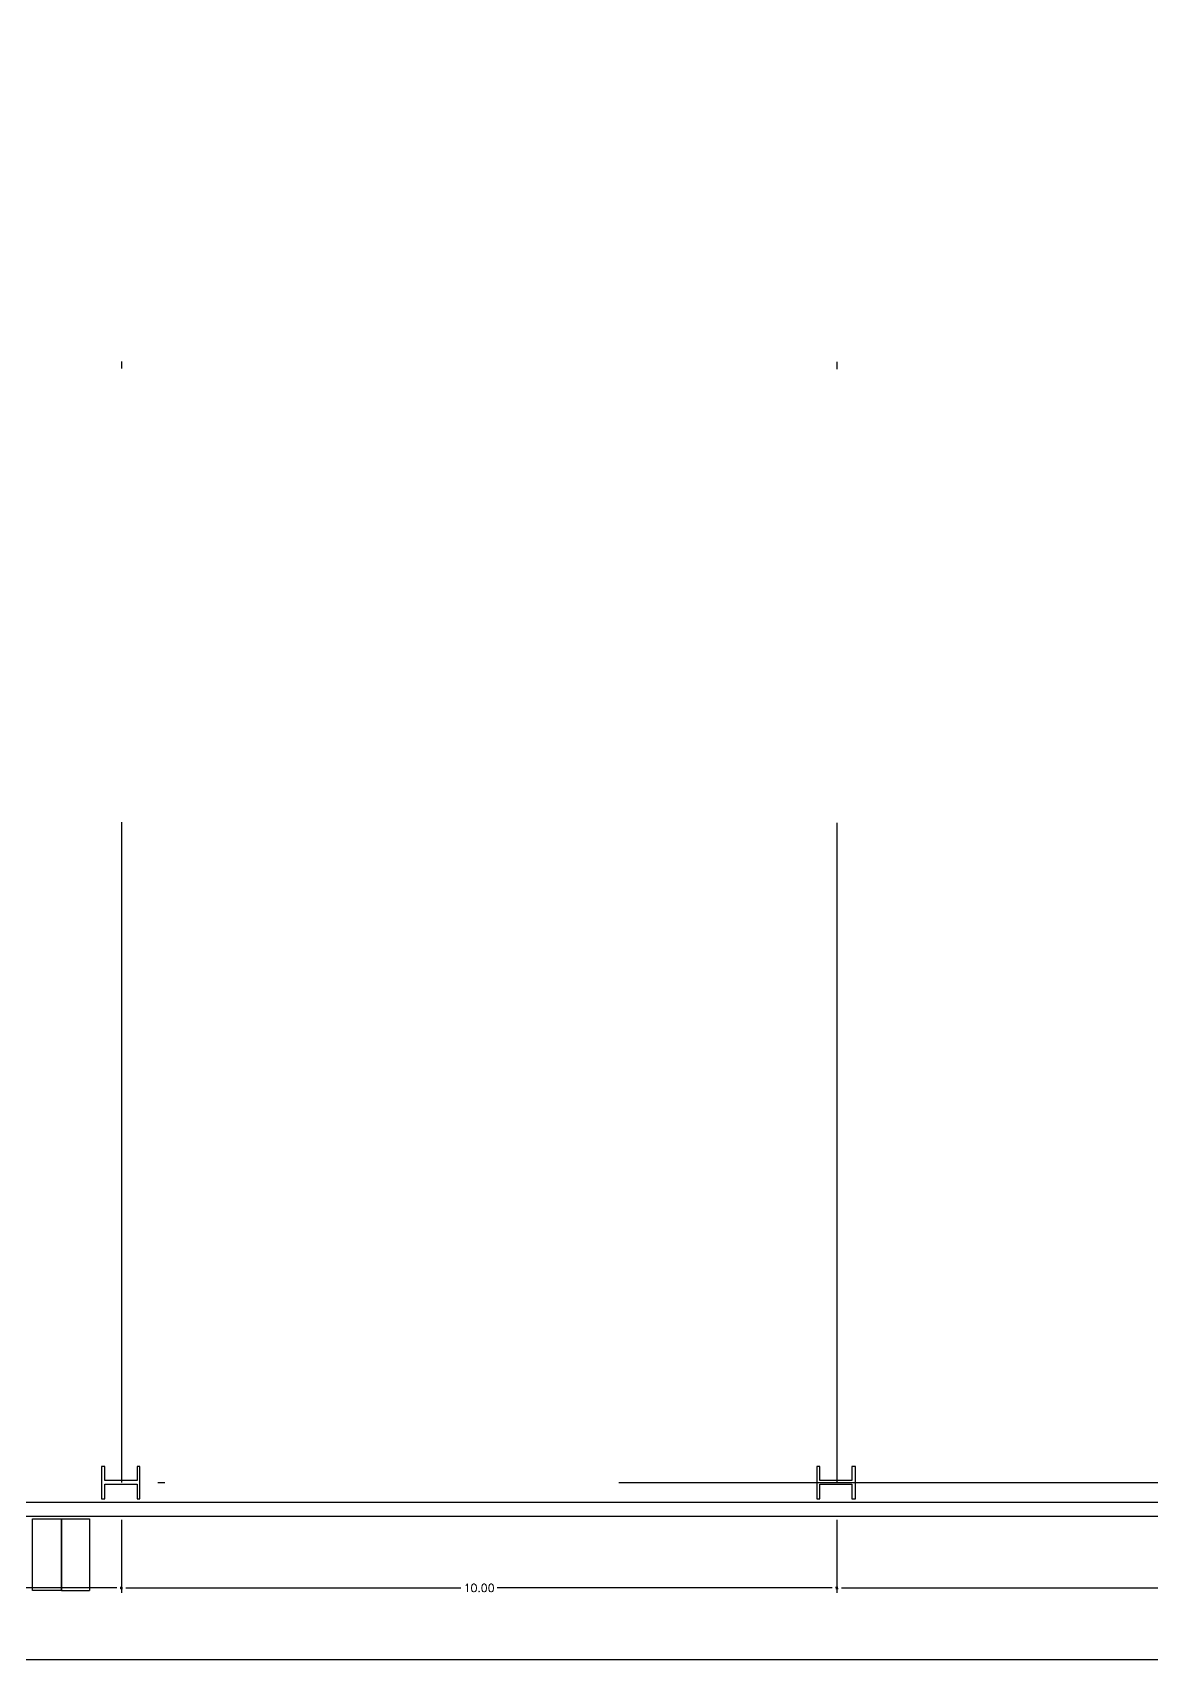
# Model space of a CAD drawing. Header units: millimetres. Extents: x -3 to 3438, y -2371 to 140.
# Drawn here: x 1098.43 to 1114.08, y 36.43 to 59.2 of the extents above; entities that cross this region are included whole.
import ezdxf

# ---------------------------------------------------------------- set-up
doc = ezdxf.new("R2010")
doc.units = ezdxf.units.MM
doc.linetypes.add('DASHDOT', pattern=[25.4, 12.7, -6.35, 0, -6.35])
doc.layers.get('0').update_dxf_attribs({"color": 3})
for name, color, linetype in [('1- 1', 1, 'Continuous'), ('1- 2', 223, 'Continuous'), ('1- muro de carga', 5, 'Continuous'), ('dim-75', 2, 'Continuous'), ('ejes', 140, 'DASHDOT')]:
    doc.layers.add(name, color=color, linetype=linetype)
doc.styles.add('75', font='romans.shx', dxfattribs={"height": 0.112})
doc.styles.add('TEXTOS', font='romans.shx')
doc.dimstyles.new('DIM-75P', dxfattribs={"dimtxt": 0.3, "dimasz": 0.3, "dimexe": 0.0675, "dimexo": 0.0468, "dimgap": 0.0375, "dimtad": 0, "dimtih": 1, "dimtoh": 1, "dimzin": 0, "dimdsep": 46, "dimtxsty": 'TEXTOS', "dimcen": 0.3, "dimclrd": 1, "dimclre": 1, "dimclrt": 2, "dimadec": 0, "dimazin": 0, "dimtfac": 1, "dimtmove": 1, "dimatfit": 3, "dimldrblk": 'flecha', "dimfxl": 0.045, "dimtolj": 1, "dimtzin": 0, "dimlwd": -1, "dimlwe": -1, "dimarcsym": 0})

# ---------------------------------------------------------------- blocks, each defined once
blk = doc.blocks.new('flecha')
at = {"ltscale": 6}
for points in [[(-0.021, 0.03), (-0.106, 0.13), (-0.124, 0.055), (-0.124, 0.212)], [(-0.021, -0.03), (-0.106, -0.13), (-0.124, -0.055), (-0.124, -0.212)]]:
    blk.add_hatch(color=256, dxfattribs=at).paths.add_polyline_path(points)
for p, q in [((0.009, -0.017), (-0.137, 0.242)), ((0.009, 0.017), (-0.137, -0.242)), ((-0.127, 0.244), (-0.127, 0.025)), ((-0.127, 0.025), (-0.104, 0.122)), ((0, 0), (-0.104, 0.122)), ((0, 0), (-0.104, -0.122)), ((-0.127, -0.025), (-0.127, -0.244)), ((-0.127, -0.025), (-0.104, -0.122))]:
    blk.add_line(p, q, dxfattribs=at)
for points in [[(-0.021, 0.03), (-0.106, 0.13), (-0.124, 0.055), (-0.124, 0.212)], [(-0.021, -0.03), (-0.106, -0.13), (-0.124, -0.055), (-0.124, -0.212)]]:
    blk.add_lwpolyline(points, close=True, dxfattribs=at)
blk = doc.blocks.new('*D149')
at = {"layer": 'Defpoints', "color": 0, "transparency": 16777216}
for p in [(1089.664, 38.429), (1099.672, 38.429), (1099.672, 37.429)]:
    blk.add_point(p, dxfattribs=at)
at = {"layer": 'dim-75', "color": 1, "transparency": 16777216}
for p, q in [((1089.664, 38.382), (1089.664, 37.361)), ((1099.672, 38.382), (1099.672, 37.361)), ((1089.728, 37.429), (1094.414, 37.429)), ((1099.608, 37.429), (1094.921, 37.429))]:
    blk.add_line(p, q, dxfattribs=at)
at = {"layer": 'dim-75', "color": 1, "transparency": 16777216, "xscale": 0.06375, "yscale": 0.06375, "zscale": 0.06375, "rotation": 180}
blk.add_blockref('flecha', (1089.664, 37.429), dxfattribs=at)
at = {"layer": 'dim-75', "color": 1, "transparency": 16777216, "xscale": 0.06375, "yscale": 0.06375, "zscale": 0.06375}
blk.add_blockref('flecha', (1099.672, 37.429), dxfattribs=at)
at = {"layer": 'dim-75', "transparency": 16777216, "insert": (1094.668, 37.429), "char_height": 0.112, "attachment_point": 5, "style": '75'}
blk.add_mtext('\\A1;10.00', dxfattribs=at)
blk = doc.blocks.new('*D150')
at = {"layer": 'Defpoints', "color": 0, "transparency": 16777216}
for p in [(1099.672, 38.429), (1109.68, 38.429), (1109.68, 37.429)]:
    blk.add_point(p, dxfattribs=at)
at = {"layer": 'dim-75', "color": 1, "transparency": 16777216}
for p, q in [((1099.672, 38.382), (1099.672, 37.361)), ((1109.68, 38.382), (1109.68, 37.361)), ((1099.736, 37.429), (1104.422, 37.429)), ((1109.616, 37.429), (1104.929, 37.429))]:
    blk.add_line(p, q, dxfattribs=at)
at = {"layer": 'dim-75', "color": 1, "transparency": 16777216, "xscale": 0.06375, "yscale": 0.06375, "zscale": 0.06375, "rotation": 180}
blk.add_blockref('flecha', (1099.672, 37.429), dxfattribs=at)
at = {"layer": 'dim-75', "color": 1, "transparency": 16777216, "xscale": 0.06375, "yscale": 0.06375, "zscale": 0.06375}
blk.add_blockref('flecha', (1109.68, 37.429), dxfattribs=at)
at = {"layer": 'dim-75', "transparency": 16777216, "insert": (1104.676, 37.429), "char_height": 0.112, "attachment_point": 5, "style": '75'}
blk.add_mtext('\\A1;10.00', dxfattribs=at)
blk = doc.blocks.new('*D151')
at = {"layer": 'Defpoints', "color": 0, "transparency": 16777216}
for p in [(1109.68, 38.429), (1119.68, 38.429), (1119.68, 37.429)]:
    blk.add_point(p, dxfattribs=at)
at = {"layer": 'dim-75', "color": 1, "transparency": 16777216}
for p, q in [((1109.68, 38.382), (1109.68, 37.361)), ((1119.68, 38.382), (1119.68, 37.361)), ((1109.743, 37.429), (1114.426, 37.429)), ((1119.616, 37.429), (1114.933, 37.429))]:
    blk.add_line(p, q, dxfattribs=at)
at = {"layer": 'dim-75', "color": 1, "transparency": 16777216, "xscale": 0.06375, "yscale": 0.06375, "zscale": 0.06375, "rotation": 180}
blk.add_blockref('flecha', (1109.68, 37.429), dxfattribs=at)
at = {"layer": 'dim-75', "color": 1, "transparency": 16777216, "xscale": 0.06375, "yscale": 0.06375, "zscale": 0.06375}
blk.add_blockref('flecha', (1119.68, 37.429), dxfattribs=at)
at = {"layer": 'dim-75', "transparency": 16777216, "insert": (1114.68, 37.429), "char_height": 0.112, "attachment_point": 5, "style": '75'}
blk.add_mtext('\\A1;10.00', dxfattribs=at)
blk = doc.blocks.new('*D163')
at = {"layer": 'Defpoints', "color": 0, "transparency": 16777216}
for p in [(1089.141, 38.429), (1251.708, 38.429), (1089.141, 36.429)]:
    blk.add_point(p, dxfattribs=at)
at = {"layer": 'dim-75', "color": 1, "transparency": 16777216}
for p, q in [((1089.141, 38.382), (1089.141, 36.361)), ((1251.708, 38.382), (1251.708, 36.361)), ((1089.205, 36.429), (1170.118, 36.429)), ((1251.644, 36.429), (1170.731, 36.429))]:
    blk.add_line(p, q, dxfattribs=at)
at = {"layer": 'dim-75', "color": 1, "transparency": 16777216, "xscale": 0.06375, "yscale": 0.06375, "zscale": 0.06375, "rotation": 180}
blk.add_blockref('flecha', (1089.141, 36.429), dxfattribs=at)
at = {"layer": 'dim-75', "color": 1, "transparency": 16777216, "xscale": 0.06375, "yscale": 0.06375, "zscale": 0.06375}
blk.add_blockref('flecha', (1251.708, 36.429), dxfattribs=at)
at = {"layer": 'dim-75', "transparency": 16777216, "insert": (1170.425, 36.429), "char_height": 0.112, "attachment_point": 5, "style": '75'}
blk.add_mtext('\\A1;162.50', dxfattribs=at)
blk = doc.blocks.new('planta conjunto')
at = {"layer": '1- 1', "lineweight": 25}
for points in [[(9.692, -0.032), (9.692, -1.035), (9.289, -1.035), (9.289, -0.032), (9.692, -0.032)], [(9.692, -1.035), (9.692, -0.032), (10.087, -0.032), (10.087, -1.035)], [(9.692, -1.035), (10.087, -1.035)]]:
    blk.add_lwpolyline(points, dxfattribs=at)
at = {"layer": '1- 2', "lineweight": 25}
for points in [[(10.75, 0.502), (10.3, 0.502), (10.3, 0.699), (10.253, 0.699), (10.253, 0.249), (10.3, 0.249), (10.3, 0.454), (10.75, 0.454), (10.75, 0.249), (10.79, 0.249), (10.79, 0.699), (10.75, 0.699), (10.75, 0.502)], [(10.75, 0.502), (10.3, 0.502), (10.3, 0.699), (10.253, 0.699), (10.253, 0.249), (10.3, 0.249), (10.3, 0.454), (10.75, 0.454), (10.75, 0.249), (10.79, 0.249), (10.79, 0.699), (10.75, 0.699), (10.75, 0.502)], [(20.75, 0.502), (20.3, 0.502), (20.3, 0.699), (20.261, 0.699), (20.261, 0.249), (20.3, 0.249), (20.3, 0.454), (20.75, 0.454), (20.75, 0.249), (20.798, 0.249), (20.798, 0.699), (20.75, 0.699), (20.75, 0.502)], [(20.75, 0.502), (20.3, 0.502), (20.3, 0.699), (20.261, 0.699), (20.261, 0.249), (20.3, 0.249), (20.3, 0.454), (20.75, 0.454), (20.75, 0.249), (20.798, 0.249), (20.798, 0.699), (20.75, 0.699), (20.75, 0.502)]]:
    blk.add_lwpolyline(points, dxfattribs=at)
at = {"layer": '1- muro de carga', "lineweight": 25}
blk.add_lwpolyline([(0, 0), (0, 80), (141.082, 80), (162.567, 0)], close=True, dxfattribs=at)
blk.add_lwpolyline([(6.09, 0.197), (0.197, 0.197), (0.197, 79.803), (140.923, 79.803), (162.306, 0.197), (7.291, 0.197)], dxfattribs=at)
at = {"layer": 'ejes'}
for p, q in [((10.531, 86.216), (10.531, 0.474)), ((20.539, 86.208), (20.539, 0.474)), ((-8.01, 0.474), (162.449, 0.474))]:
    blk.add_line(p, q, dxfattribs=at)
at = {"layer": 'dim-75'}
for base, p1, p2, text, picture, middle in [((0, -2), (162.567, 0), (0, 0), '162.50', '*D163', (81.284, -2)), ((10.531, -1), (0.523, 0), (10.531, 0), '10.00', '*D149', (5.527, -1)), ((20.539, -1), (10.531, 0), (20.539, 0), '10.00', '*D150', (15.535, -1))]:
    dim = blk.add_linear_dim(base=base, p1=p1, p2=p2, text=text, dimstyle='DIM-75P', dxfattribs=at)
    dim.commit()
    dim.dimension.update_dxf_attribs({"geometry": picture, "text_midpoint": middle, "insert": (-1089.141, -38.429)})
dim = blk.add_linear_dim(base=(30.539, -1), p1=(20.539, 0), p2=(30.539, 0), dimstyle='DIM-75P', dxfattribs=at)
dim.commit()
dim.dimension.update_dxf_attribs({"geometry": '*D151', "text_midpoint": (25.539, -1), "insert": (-1089.141, -38.429)})

msp = doc.modelspace()

# ---------------------------------------------------------------- linework, layer by layer
at = {"layer": '1- muro de carga', "lineweight": 25}
msp.add_lwpolyline([(1089.141, 38.429), (1089.141, 118.429), (1230.223, 118.429), (1251.708, 38.429)], close=True, dxfattribs=at)
msp.add_lwpolyline([(1095.231, 38.626), (1089.338, 38.626), (1089.338, 118.231), (1230.064, 118.231), (1251.447, 38.626), (1096.432, 38.626)], dxfattribs=at)

# ---------------------------------------------------------------- block references
msp.add_blockref('planta conjunto', (1089.141, 38.429))

doc.saveas('drawing.dxf')
